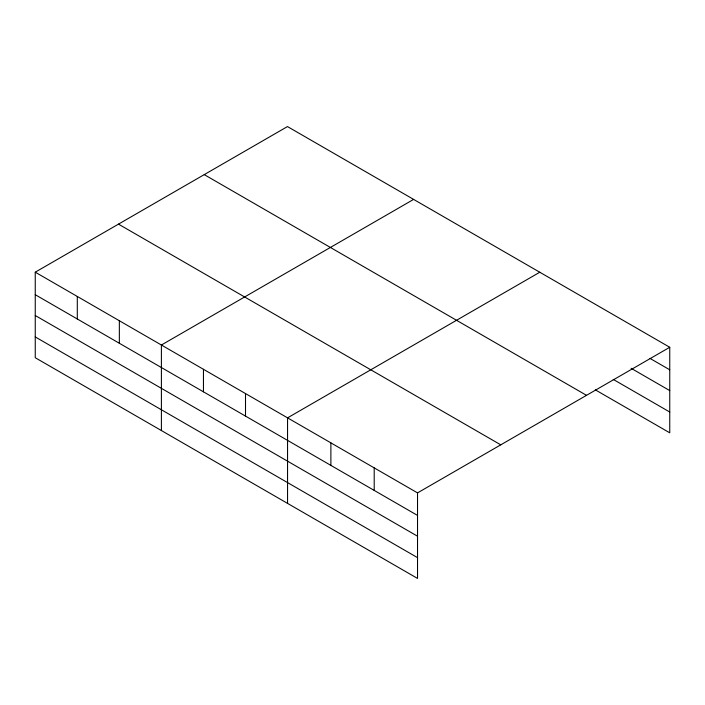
<?xml version="1.0" encoding="UTF-8"?>
<svg xmlns="http://www.w3.org/2000/svg" width="705" height="705" viewBox="0 0 705 705"><rect width="100%" height="100%" fill="white"/><g stroke="black" fill="none" stroke-linecap="round" stroke-linejoin="round"><path stroke-width="1.06" d="M35.25 272.183L417.527 492.892L417.527 578.426L35.25 357.726L35.25 272.183L287.473 126.574L669.75 347.274L669.75 432.817L595.346 389.856M413.623 199.4L161.401 345.018L161.401 430.552M539.774 272.236L287.552 417.853L287.552 503.388M417.527 492.892L669.75 347.274M649.975 358.387L669.75 369.799M631.134 368.301L669.75 390.596M613.235 379.396L669.75 412.02M204.238 174.62L586.516 395.329M118.484 224.137L500.762 444.837M35.25 294.708L417.527 515.417M35.25 315.505L417.527 536.214M35.25 336.928L417.527 557.637M374.205 467.882L374.205 490.407M330.883 442.872L330.883 465.397M245.507 393.575L245.507 416.1M203.454 369.297L203.454 391.821M119.348 320.74L119.348 343.264M77.303 296.461L77.303 318.986"/></g></svg>
